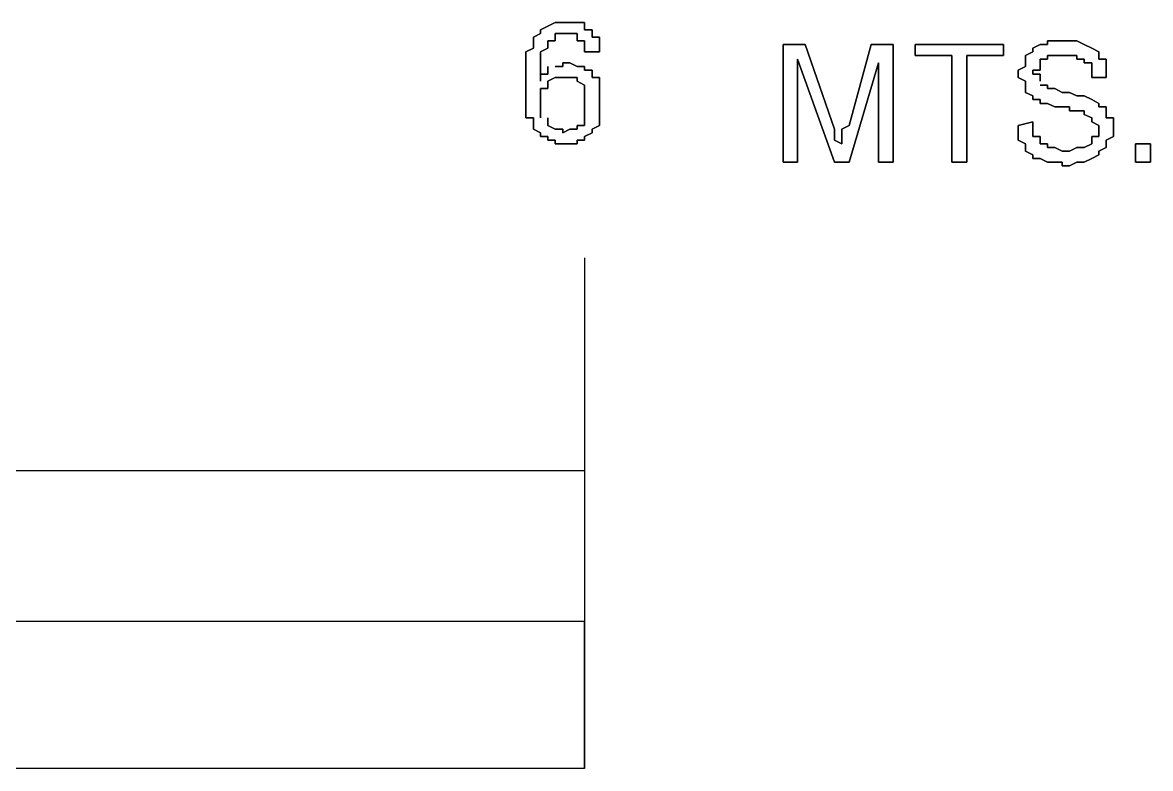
# Model space of a CAD drawing. Header units: metres. Extents: x 2.9 to 42.8, y 1.7 to 28.7.
# Drawn here: x 39.792 to 40.333, y 3.03 to 3.388 of the extents above; entities that cross this region are included whole.
import ezdxf

# ---------------------------------------------------------------- set-up
doc = ezdxf.new("R2010")
doc.units = ezdxf.units.M
doc.layers.add('AMARILLO', color=2, linetype='Continuous')
doc.layers.add('NEGRO', color=7, linetype='Continuous')

msp = doc.modelspace()

# ---------------------------------------------------------------- linework, layer by layer
at = {"layer": 'AMARILLO', "lineweight": -3}
for points in [[(40.0614, 3.2755), (40.0614, 3.0304)], [(40.0614, 3.1732), (38.3469, 3.1732)], [(40.0614, 3.1009), (38.3469, 3.1009)], [(40.0614, 3.0304), (40.0614, 3.1009)], [(40.0614, 3.0304), (38.3469, 3.0304)]]:
    msp.add_lwpolyline(points, dxfattribs=at)
at = {"layer": 'NEGRO', "lineweight": -3}
for points in [[(40.0438, 3.3867), (40.0403, 3.3849), (40.0438, 3.3867)], [(40.0403, 3.3849), (40.0403, 3.3831), (40.0403, 3.3849)], [(40.0473, 3.3884), (40.0438, 3.3867), (40.0473, 3.3884)], [(40.0509, 3.3884), (40.0473, 3.3884), (40.0509, 3.3884)], [(40.0544, 3.3884), (40.0509, 3.3884), (40.0544, 3.3884)], [(40.0579, 3.3884), (40.0544, 3.3884), (40.0579, 3.3884)], [(40.0614, 3.3884), (40.0579, 3.3884), (40.0614, 3.3884)], [(40.0614, 3.3867), (40.0614, 3.3884), (40.0614, 3.3867)], [(40.0614, 3.3849), (40.0614, 3.3867), (40.0614, 3.3849)], [(40.065, 3.3849), (40.0614, 3.3849), (40.065, 3.3849)], [(40.065, 3.3831), (40.065, 3.3849), (40.065, 3.3831)], [(40.0403, 3.3831), (40.0368, 3.3814), (40.0403, 3.3831)], [(40.0368, 3.3814), (40.0368, 3.3796), (40.0368, 3.3814)], [(40.0368, 3.3796), (40.0368, 3.3778), (40.0368, 3.3796)], [(40.0438, 3.3778), (40.0438, 3.3796), (40.0438, 3.3778)], [(40.0438, 3.3796), (40.0473, 3.3796), (40.0438, 3.3796)], [(40.0473, 3.3814), (40.0473, 3.3831), (40.0473, 3.3814)], [(40.0473, 3.3831), (40.0509, 3.3831), (40.0473, 3.3831)], [(40.0473, 3.3796), (40.0473, 3.3814), (40.0473, 3.3796)], [(40.0509, 3.3831), (40.0544, 3.3831), (40.0509, 3.3831)], [(40.0544, 3.3831), (40.0579, 3.3831), (40.0544, 3.3831)], [(40.0579, 3.3831), (40.0579, 3.3814), (40.0579, 3.3831)], [(40.0579, 3.3814), (40.0579, 3.3796), (40.0579, 3.3814)], [(40.0579, 3.3796), (40.0614, 3.3796), (40.0579, 3.3796)], [(40.0614, 3.3796), (40.0614, 3.3778), (40.0614, 3.3796)], [(40.065, 3.3814), (40.065, 3.3831), (40.065, 3.3814)], [(40.0685, 3.3814), (40.065, 3.3814), (40.0685, 3.3814)], [(40.0685, 3.3796), (40.0685, 3.3814), (40.0685, 3.3796)], [(40.0685, 3.3778), (40.0685, 3.3796), (40.0685, 3.3778)], [(40.2872, 3.3796), (40.2837, 3.3796), (40.2872, 3.3796)], [(40.2837, 3.3796), (40.2837, 3.3778), (40.2837, 3.3796)], [(40.2907, 3.3796), (40.2872, 3.3796), (40.2907, 3.3796)], [(40.2943, 3.3796), (40.2907, 3.3796), (40.2943, 3.3796)], [(40.2978, 3.3796), (40.2943, 3.3796), (40.2978, 3.3796)], [(40.3013, 3.3778), (40.2978, 3.3796), (40.3013, 3.3778)], [(40.0368, 3.3761), (40.0332, 3.3743), (40.0368, 3.3761)], [(40.0332, 3.3743), (40.0332, 3.3726), (40.0332, 3.3743)], [(40.0368, 3.3778), (40.0368, 3.3761), (40.0368, 3.3778)], [(40.0403, 3.3743), (40.0438, 3.3761), (40.0403, 3.3743)], [(40.0403, 3.3726), (40.0403, 3.3743), (40.0403, 3.3726)], [(40.0438, 3.3761), (40.0438, 3.3778), (40.0438, 3.3761)], [(40.0614, 3.3778), (40.0614, 3.3761), (40.0614, 3.3778)], [(40.0614, 3.3761), (40.0614, 3.3743), (40.0614, 3.3761)], [(40.0614, 3.3743), (40.0685, 3.3743), (40.0614, 3.3743)], [(40.0685, 3.3761), (40.0685, 3.3778), (40.0685, 3.3761)], [(40.0685, 3.3743), (40.0685, 3.3761), (40.0685, 3.3743)], [(40.1673, 3.3778), (40.1567, 3.3778), (40.1673, 3.3778)], [(40.1567, 3.3778), (40.1567, 3.3214), (40.1567, 3.3778)], [(40.1814, 3.3373), (40.1673, 3.3778), (40.1814, 3.3373)], [(40.199, 3.3778), (40.1884, 3.339), (40.199, 3.3778)], [(40.2096, 3.3778), (40.199, 3.3778), (40.2096, 3.3778)], [(40.2096, 3.3214), (40.2096, 3.3778), (40.2096, 3.3214)], [(40.2625, 3.3778), (40.2202, 3.3778), (40.2625, 3.3778)], [(40.2202, 3.3778), (40.2202, 3.3726), (40.2202, 3.3778)], [(40.2625, 3.3726), (40.2625, 3.3778), (40.2625, 3.3726)], [(40.2766, 3.3743), (40.2731, 3.3726), (40.2766, 3.3743)], [(40.2802, 3.3778), (40.2766, 3.3761), (40.2802, 3.3778)], [(40.2766, 3.3761), (40.2766, 3.3743), (40.2766, 3.3761)], [(40.2837, 3.3778), (40.2802, 3.3778), (40.2837, 3.3778)], [(40.3049, 3.3761), (40.3013, 3.3778), (40.3049, 3.3761)], [(40.3084, 3.3743), (40.3049, 3.3761), (40.3084, 3.3743)], [(40.3084, 3.3726), (40.3084, 3.3743), (40.3084, 3.3726)], [(40.0332, 3.3726), (40.0332, 3.3708), (40.0332, 3.3726)], [(40.0332, 3.3708), (40.0332, 3.369), (40.0332, 3.3708)], [(40.0332, 3.369), (40.0332, 3.3673), (40.0332, 3.369)], [(40.0403, 3.3708), (40.0403, 3.3726), (40.0403, 3.3708)], [(40.0403, 3.369), (40.0403, 3.3708), (40.0403, 3.369)], [(40.0403, 3.3673), (40.0403, 3.369), (40.0403, 3.3673)], [(40.0544, 3.369), (40.0509, 3.369), (40.0544, 3.369)], [(40.0509, 3.369), (40.0509, 3.3673), (40.0509, 3.369)], [(40.0579, 3.3673), (40.0544, 3.369), (40.0579, 3.3673)], [(40.1637, 3.3214), (40.1637, 3.3708), (40.1637, 3.3214)], [(40.1637, 3.3708), (40.1814, 3.3214), (40.1637, 3.3708)], [(40.1884, 3.3214), (40.2026, 3.369), (40.1884, 3.3214)], [(40.2026, 3.369), (40.2026, 3.3214), (40.2026, 3.369)], [(40.2202, 3.3726), (40.2378, 3.3726), (40.2202, 3.3726)], [(40.2378, 3.3726), (40.2378, 3.3214), (40.2378, 3.3726)], [(40.2449, 3.3214), (40.2449, 3.3726), (40.2449, 3.3214)], [(40.2449, 3.3726), (40.2625, 3.3726), (40.2449, 3.3726)], [(40.2731, 3.3726), (40.2731, 3.3708), (40.2731, 3.3726)], [(40.2731, 3.3708), (40.2731, 3.369), (40.2731, 3.3708)], [(40.2731, 3.369), (40.2731, 3.3673), (40.2731, 3.369)], [(40.2802, 3.369), (40.2802, 3.3708), (40.2802, 3.369)], [(40.2802, 3.3708), (40.2837, 3.3708), (40.2802, 3.3708)], [(40.2802, 3.3673), (40.2802, 3.369), (40.2802, 3.3673)], [(40.2837, 3.3708), (40.2837, 3.3726), (40.2837, 3.3708)], [(40.2837, 3.3726), (40.2872, 3.3726), (40.2837, 3.3726)], [(40.2872, 3.3726), (40.2907, 3.3726), (40.2872, 3.3726)], [(40.2907, 3.3726), (40.2943, 3.3726), (40.2907, 3.3726)], [(40.2943, 3.3726), (40.2978, 3.3726), (40.2943, 3.3726)], [(40.2978, 3.3726), (40.2978, 3.3708), (40.2978, 3.3726)], [(40.2978, 3.3708), (40.3013, 3.3708), (40.2978, 3.3708)], [(40.3013, 3.3708), (40.3013, 3.369), (40.3013, 3.3708)], [(40.3013, 3.369), (40.3049, 3.369), (40.3013, 3.369)], [(40.3049, 3.369), (40.3049, 3.3673), (40.3049, 3.369)], [(40.3084, 3.3708), (40.3084, 3.3726), (40.3084, 3.3708)], [(40.3119, 3.3708), (40.3084, 3.3708), (40.3119, 3.3708)], [(40.3119, 3.369), (40.3119, 3.3708), (40.3119, 3.369)], [(40.3119, 3.3673), (40.3119, 3.369), (40.3119, 3.3673)], [(40.0332, 3.3673), (40.0332, 3.3655), (40.0332, 3.3673)], [(40.0332, 3.3655), (40.0332, 3.3637), (40.0332, 3.3655)], [(40.0332, 3.3637), (40.0332, 3.362), (40.0332, 3.3637)], [(40.0403, 3.3655), (40.0403, 3.3673), (40.0403, 3.3655)], [(40.0403, 3.3637), (40.0403, 3.3655), (40.0403, 3.3637)], [(40.0438, 3.3637), (40.0403, 3.3637), (40.0438, 3.3637)], [(40.0403, 3.3637), (40.0403, 3.362), (40.0403, 3.3637)], [(40.0403, 3.362), (40.0403, 3.3637), (40.0403, 3.362)], [(40.0438, 3.3673), (40.0438, 3.3655), (40.0438, 3.3673)], [(40.0438, 3.3655), (40.0438, 3.3637), (40.0438, 3.3655)], [(40.0509, 3.3673), (40.0473, 3.3673), (40.0509, 3.3673)], [(40.0614, 3.3673), (40.0579, 3.3673), (40.0614, 3.3673)], [(40.0614, 3.3655), (40.0614, 3.3673), (40.0614, 3.3655)], [(40.065, 3.3655), (40.0614, 3.3655), (40.065, 3.3655)], [(40.065, 3.3637), (40.065, 3.3655), (40.065, 3.3637)], [(40.065, 3.362), (40.065, 3.3637), (40.065, 3.362)], [(40.2731, 3.3673), (40.2696, 3.3655), (40.2731, 3.3673)], [(40.2696, 3.3655), (40.2696, 3.3637), (40.2696, 3.3655)], [(40.2696, 3.3637), (40.2696, 3.362), (40.2696, 3.3637)], [(40.2766, 3.3637), (40.2766, 3.3655), (40.2766, 3.3637)], [(40.2766, 3.3655), (40.2802, 3.3655), (40.2766, 3.3655)], [(40.2802, 3.3637), (40.2766, 3.3637), (40.2802, 3.3637)], [(40.2802, 3.3655), (40.2802, 3.3673), (40.2802, 3.3655)], [(40.2802, 3.362), (40.2802, 3.3637), (40.2802, 3.362)], [(40.3049, 3.3673), (40.3049, 3.3655), (40.3049, 3.3673)], [(40.3049, 3.3655), (40.3049, 3.3637), (40.3049, 3.3655)], [(40.3049, 3.3637), (40.3049, 3.362), (40.3049, 3.3637)], [(40.3119, 3.3655), (40.3119, 3.3673), (40.3119, 3.3655)], [(40.3119, 3.3637), (40.3119, 3.3655), (40.3119, 3.3637)], [(40.3119, 3.362), (40.3119, 3.3637), (40.3119, 3.362)], [(40.0332, 3.362), (40.0332, 3.3602), (40.0332, 3.362)], [(40.0332, 3.3602), (40.0332, 3.3584), (40.0332, 3.3602)], [(40.0332, 3.3584), (40.0332, 3.3567), (40.0332, 3.3584)], [(40.0438, 3.3602), (40.0473, 3.362), (40.0438, 3.3602)], [(40.0438, 3.3584), (40.0438, 3.3602), (40.0438, 3.3584)], [(40.0438, 3.3567), (40.0438, 3.3584), (40.0438, 3.3567)], [(40.0473, 3.362), (40.0509, 3.362), (40.0473, 3.362)], [(40.0509, 3.362), (40.0544, 3.362), (40.0509, 3.362)], [(40.0544, 3.362), (40.0579, 3.362), (40.0544, 3.362)], [(40.0579, 3.362), (40.0579, 3.3602), (40.0579, 3.362)], [(40.0579, 3.3602), (40.0614, 3.3584), (40.0579, 3.3602)], [(40.0614, 3.3584), (40.0614, 3.3567), (40.0614, 3.3584)], [(40.0685, 3.362), (40.065, 3.362), (40.0685, 3.362)], [(40.0685, 3.3602), (40.0685, 3.362), (40.0685, 3.3602)], [(40.0685, 3.3584), (40.0685, 3.3602), (40.0685, 3.3584)], [(40.0685, 3.3567), (40.0685, 3.3584), (40.0685, 3.3567)], [(40.2696, 3.362), (40.2731, 3.3602), (40.2696, 3.362)], [(40.2731, 3.3602), (40.2731, 3.3584), (40.2731, 3.3602)], [(40.2731, 3.3584), (40.2731, 3.3567), (40.2731, 3.3584)], [(40.2802, 3.3602), (40.2802, 3.362), (40.2802, 3.3602)], [(40.2837, 3.3584), (40.2802, 3.3584), (40.2837, 3.3584)], [(40.2837, 3.3567), (40.2837, 3.3584), (40.2837, 3.3567)], [(40.3049, 3.362), (40.3119, 3.362), (40.3049, 3.362)], [(40.0332, 3.3567), (40.0332, 3.3549), (40.0332, 3.3567)], [(40.0332, 3.3549), (40.0332, 3.3532), (40.0332, 3.3549)], [(40.0332, 3.3532), (40.0332, 3.3514), (40.0332, 3.3532)], [(40.0403, 3.3549), (40.0403, 3.3567), (40.0403, 3.3549)], [(40.0403, 3.3567), (40.0438, 3.3567), (40.0403, 3.3567)], [(40.0403, 3.3532), (40.0403, 3.3549), (40.0403, 3.3532)], [(40.0403, 3.3514), (40.0403, 3.3532), (40.0403, 3.3514)], [(40.0614, 3.3567), (40.0614, 3.3549), (40.0614, 3.3567)], [(40.0614, 3.3549), (40.0614, 3.3532), (40.0614, 3.3549)], [(40.0614, 3.3532), (40.0614, 3.3514), (40.0614, 3.3532)], [(40.0685, 3.3549), (40.0685, 3.3567), (40.0685, 3.3549)], [(40.0685, 3.3532), (40.0685, 3.3549), (40.0685, 3.3532)], [(40.0685, 3.3514), (40.0685, 3.3532), (40.0685, 3.3514)], [(40.2731, 3.3567), (40.2731, 3.3549), (40.2731, 3.3567)], [(40.2731, 3.3549), (40.2766, 3.3532), (40.2731, 3.3549)], [(40.2766, 3.3532), (40.2766, 3.3514), (40.2766, 3.3532)], [(40.2872, 3.3567), (40.2837, 3.3567), (40.2872, 3.3567)], [(40.2907, 3.3549), (40.2872, 3.3567), (40.2907, 3.3549)], [(40.2943, 3.3549), (40.2907, 3.3549), (40.2943, 3.3549)], [(40.2978, 3.3532), (40.2943, 3.3549), (40.2978, 3.3532)], [(40.3013, 3.3532), (40.2978, 3.3532), (40.3013, 3.3532)], [(40.3049, 3.3514), (40.3013, 3.3532), (40.3049, 3.3514)], [(40.0332, 3.3514), (40.0332, 3.3496), (40.0332, 3.3514)], [(40.0332, 3.3496), (40.0332, 3.3479), (40.0332, 3.3496)], [(40.0332, 3.3479), (40.0332, 3.3461), (40.0332, 3.3479)], [(40.0403, 3.3496), (40.0403, 3.3514), (40.0403, 3.3496)], [(40.0403, 3.3479), (40.0403, 3.3496), (40.0403, 3.3479)], [(40.0403, 3.3461), (40.0403, 3.3479), (40.0403, 3.3461)], [(40.0614, 3.3514), (40.0614, 3.3496), (40.0614, 3.3514)], [(40.0614, 3.3496), (40.0614, 3.3479), (40.0614, 3.3496)], [(40.0614, 3.3479), (40.0614, 3.3461), (40.0614, 3.3479)], [(40.0685, 3.3496), (40.0685, 3.3514), (40.0685, 3.3496)], [(40.0685, 3.3479), (40.0685, 3.3496), (40.0685, 3.3479)], [(40.0685, 3.3461), (40.0685, 3.3479), (40.0685, 3.3461)], [(40.2766, 3.3514), (40.2802, 3.3514), (40.2766, 3.3514)], [(40.2802, 3.3514), (40.2802, 3.3496), (40.2802, 3.3514)], [(40.2802, 3.3496), (40.2837, 3.3496), (40.2802, 3.3496)], [(40.2837, 3.3496), (40.2872, 3.3479), (40.2837, 3.3496)], [(40.2872, 3.3479), (40.2907, 3.3479), (40.2872, 3.3479)], [(40.2907, 3.3479), (40.2943, 3.3479), (40.2907, 3.3479)], [(40.2943, 3.3479), (40.2943, 3.3461), (40.2943, 3.3479)], [(40.3084, 3.3496), (40.3049, 3.3514), (40.3084, 3.3496)], [(40.3084, 3.3479), (40.3084, 3.3496), (40.3084, 3.3479)], [(40.3119, 3.3479), (40.3084, 3.3479), (40.3119, 3.3479)], [(40.3119, 3.3461), (40.3119, 3.3479), (40.3119, 3.3461)], [(40.0332, 3.3461), (40.0332, 3.3443), (40.0332, 3.3461)], [(40.0332, 3.3443), (40.0332, 3.3426), (40.0332, 3.3443)], [(40.0332, 3.3426), (40.0368, 3.3426), (40.0332, 3.3426)], [(40.0368, 3.3426), (40.0368, 3.3408), (40.0368, 3.3426)], [(40.0403, 3.3443), (40.0403, 3.3461), (40.0403, 3.3443)], [(40.0403, 3.3426), (40.0403, 3.3443), (40.0403, 3.3426)], [(40.0438, 3.3408), (40.0438, 3.3426), (40.0438, 3.3408)], [(40.0614, 3.3461), (40.0614, 3.3443), (40.0614, 3.3461)], [(40.0614, 3.3443), (40.0614, 3.3426), (40.0614, 3.3443)], [(40.0614, 3.3426), (40.0614, 3.3408), (40.0614, 3.3426)], [(40.0685, 3.3443), (40.0685, 3.3461), (40.0685, 3.3443)], [(40.0685, 3.3426), (40.0685, 3.3443), (40.0685, 3.3426)], [(40.0685, 3.3408), (40.0685, 3.3426), (40.0685, 3.3408)], [(40.2943, 3.3461), (40.2978, 3.3461), (40.2943, 3.3461)], [(40.2978, 3.3461), (40.3013, 3.3461), (40.2978, 3.3461)], [(40.3013, 3.3461), (40.3013, 3.3443), (40.3013, 3.3461)], [(40.3013, 3.3443), (40.3049, 3.3426), (40.3013, 3.3443)], [(40.3049, 3.3426), (40.3049, 3.3408), (40.3049, 3.3426)], [(40.3119, 3.3443), (40.3119, 3.3461), (40.3119, 3.3443)], [(40.3119, 3.3426), (40.3119, 3.3443), (40.3119, 3.3426)], [(40.3154, 3.3426), (40.3119, 3.3426), (40.3154, 3.3426)], [(40.3154, 3.3408), (40.3154, 3.3426), (40.3154, 3.3408)], [(40.0368, 3.3408), (40.0368, 3.339), (40.0368, 3.3408)], [(40.0368, 3.339), (40.0368, 3.3373), (40.0368, 3.339)], [(40.0368, 3.3373), (40.0403, 3.3355), (40.0368, 3.3373)], [(40.0438, 3.339), (40.0438, 3.3408), (40.0438, 3.339)], [(40.0473, 3.3373), (40.0438, 3.339), (40.0473, 3.3373)], [(40.0509, 3.3373), (40.0473, 3.3373), (40.0509, 3.3373)], [(40.0544, 3.3373), (40.0509, 3.3355), (40.0544, 3.3373)], [(40.0509, 3.3355), (40.0509, 3.3373), (40.0509, 3.3355)], [(40.0579, 3.3373), (40.0544, 3.3373), (40.0579, 3.3373)], [(40.0614, 3.339), (40.0579, 3.339), (40.0614, 3.339)], [(40.0579, 3.339), (40.0579, 3.3373), (40.0579, 3.339)], [(40.0614, 3.3408), (40.0614, 3.339), (40.0614, 3.3408)], [(40.065, 3.3373), (40.0685, 3.339), (40.065, 3.3373)], [(40.065, 3.3355), (40.065, 3.3373), (40.065, 3.3355)], [(40.0685, 3.339), (40.0685, 3.3408), (40.0685, 3.339)], [(40.1814, 3.3355), (40.1814, 3.3373), (40.1814, 3.3355)], [(40.1884, 3.339), (40.1849, 3.3373), (40.1884, 3.339)], [(40.1849, 3.3373), (40.1849, 3.3355), (40.1849, 3.3373)], [(40.2766, 3.3408), (40.2696, 3.339), (40.2766, 3.3408)], [(40.2696, 3.339), (40.2696, 3.3373), (40.2696, 3.339)], [(40.2696, 3.3373), (40.2696, 3.3355), (40.2696, 3.3373)], [(40.2766, 3.339), (40.2766, 3.3408), (40.2766, 3.339)], [(40.2766, 3.3373), (40.2766, 3.339), (40.2766, 3.3373)], [(40.2766, 3.3355), (40.2766, 3.3373), (40.2766, 3.3355)], [(40.3049, 3.3408), (40.3084, 3.339), (40.3049, 3.3408)], [(40.3084, 3.339), (40.3084, 3.3373), (40.3084, 3.339)], [(40.3084, 3.3373), (40.3084, 3.3355), (40.3084, 3.3373)], [(40.3154, 3.339), (40.3154, 3.3408), (40.3154, 3.339)], [(40.3154, 3.3373), (40.3154, 3.339), (40.3154, 3.3373)], [(40.3154, 3.3355), (40.3154, 3.3373), (40.3154, 3.3355)], [(40.0403, 3.3355), (40.0403, 3.3337), (40.0403, 3.3355)], [(40.0403, 3.3337), (40.0438, 3.3337), (40.0403, 3.3337)], [(40.0438, 3.3337), (40.0438, 3.332), (40.0438, 3.3337)], [(40.0438, 3.332), (40.0473, 3.332), (40.0438, 3.332)], [(40.0473, 3.332), (40.0473, 3.3302), (40.0473, 3.332)], [(40.0579, 3.3302), (40.0579, 3.332), (40.0579, 3.3302)], [(40.0579, 3.332), (40.0614, 3.332), (40.0579, 3.332)], [(40.0614, 3.3337), (40.065, 3.3355), (40.0614, 3.3337)], [(40.0614, 3.332), (40.0614, 3.3337), (40.0614, 3.332)], [(40.1814, 3.3337), (40.1814, 3.3355), (40.1814, 3.3337)], [(40.1814, 3.332), (40.1814, 3.3337), (40.1814, 3.332)], [(40.1849, 3.3302), (40.1814, 3.332), (40.1849, 3.3302)], [(40.1849, 3.3355), (40.1849, 3.3337), (40.1849, 3.3355)], [(40.1849, 3.3337), (40.1849, 3.332), (40.1849, 3.3337)], [(40.1849, 3.332), (40.1849, 3.3302), (40.1849, 3.332)], [(40.2696, 3.3355), (40.2696, 3.3337), (40.2696, 3.3355)], [(40.2696, 3.3337), (40.2696, 3.332), (40.2696, 3.3337)], [(40.2696, 3.332), (40.2731, 3.3302), (40.2696, 3.332)], [(40.2766, 3.3337), (40.2766, 3.3355), (40.2766, 3.3337)], [(40.2802, 3.3337), (40.2766, 3.3337), (40.2802, 3.3337)], [(40.2802, 3.332), (40.2802, 3.3337), (40.2802, 3.332)], [(40.2802, 3.3302), (40.2802, 3.332), (40.2802, 3.3302)], [(40.3084, 3.3337), (40.3049, 3.3337), (40.3084, 3.3337)], [(40.3049, 3.3337), (40.3049, 3.332), (40.3049, 3.3337)], [(40.3049, 3.332), (40.3049, 3.3302), (40.3049, 3.332)], [(40.3084, 3.3355), (40.3084, 3.3337), (40.3084, 3.3355)], [(40.3119, 3.332), (40.3154, 3.3337), (40.3119, 3.332)], [(40.3119, 3.3302), (40.3119, 3.332), (40.3119, 3.3302)], [(40.3154, 3.3337), (40.3154, 3.3355), (40.3154, 3.3337)], [(40.0473, 3.3302), (40.0509, 3.3302), (40.0473, 3.3302)], [(40.0509, 3.3302), (40.0544, 3.3302), (40.0509, 3.3302)], [(40.0544, 3.3302), (40.0579, 3.3302), (40.0544, 3.3302)], [(40.2731, 3.3302), (40.2731, 3.3285), (40.2731, 3.3302)], [(40.2731, 3.3285), (40.2731, 3.3267), (40.2731, 3.3285)], [(40.2731, 3.3267), (40.2766, 3.3249), (40.2731, 3.3267)], [(40.2837, 3.3302), (40.2802, 3.3302), (40.2837, 3.3302)], [(40.2837, 3.3285), (40.2837, 3.3302), (40.2837, 3.3285)], [(40.2872, 3.3285), (40.2837, 3.3285), (40.2872, 3.3285)], [(40.2907, 3.3267), (40.2872, 3.3285), (40.2907, 3.3267)], [(40.2943, 3.3267), (40.2907, 3.3267), (40.2943, 3.3267)], [(40.2978, 3.3285), (40.2943, 3.3267), (40.2978, 3.3285)], [(40.3013, 3.3285), (40.2978, 3.3285), (40.3013, 3.3285)], [(40.3049, 3.3302), (40.3013, 3.3285), (40.3049, 3.3302)], [(40.3084, 3.3267), (40.3119, 3.3285), (40.3084, 3.3267)], [(40.3084, 3.3249), (40.3084, 3.3267), (40.3084, 3.3249)], [(40.3119, 3.3285), (40.3119, 3.3302), (40.3119, 3.3285)], [(40.3331, 3.3302), (40.326, 3.3302), (40.3331, 3.3302)], [(40.326, 3.3302), (40.326, 3.3214), (40.326, 3.3302)], [(40.3331, 3.3214), (40.3331, 3.3302), (40.3331, 3.3214)], [(40.1567, 3.3214), (40.1637, 3.3214), (40.1567, 3.3214)], [(40.1814, 3.3214), (40.1884, 3.3214), (40.1814, 3.3214)], [(40.2026, 3.3214), (40.2096, 3.3214), (40.2026, 3.3214)], [(40.2378, 3.3214), (40.2449, 3.3214), (40.2378, 3.3214)], [(40.2766, 3.3249), (40.2766, 3.3232), (40.2766, 3.3249)], [(40.2766, 3.3232), (40.2802, 3.3232), (40.2766, 3.3232)], [(40.2802, 3.3232), (40.2837, 3.3214), (40.2802, 3.3232)], [(40.2837, 3.3214), (40.2872, 3.3214), (40.2837, 3.3214)], [(40.2872, 3.3214), (40.2907, 3.3214), (40.2872, 3.3214)], [(40.2907, 3.3214), (40.2907, 3.3196), (40.2907, 3.3214)], [(40.2943, 3.3196), (40.2978, 3.3214), (40.2943, 3.3196)], [(40.2978, 3.3214), (40.3013, 3.3214), (40.2978, 3.3214)], [(40.3013, 3.3214), (40.3049, 3.3232), (40.3013, 3.3214)], [(40.3049, 3.3232), (40.3084, 3.3249), (40.3049, 3.3232)], [(40.326, 3.3214), (40.3331, 3.3214), (40.326, 3.3214)], [(40.2907, 3.3196), (40.2943, 3.3196), (40.2907, 3.3196)]]:
    msp.add_lwpolyline(points, dxfattribs=at)
msp.add_lwpolyline([(40.0403, 3.362), (40.0403, 3.3602), (40.0403, 3.362), (40.0403, 3.3602)], close=True, dxfattribs=at)

doc.saveas('drawing.dxf')
